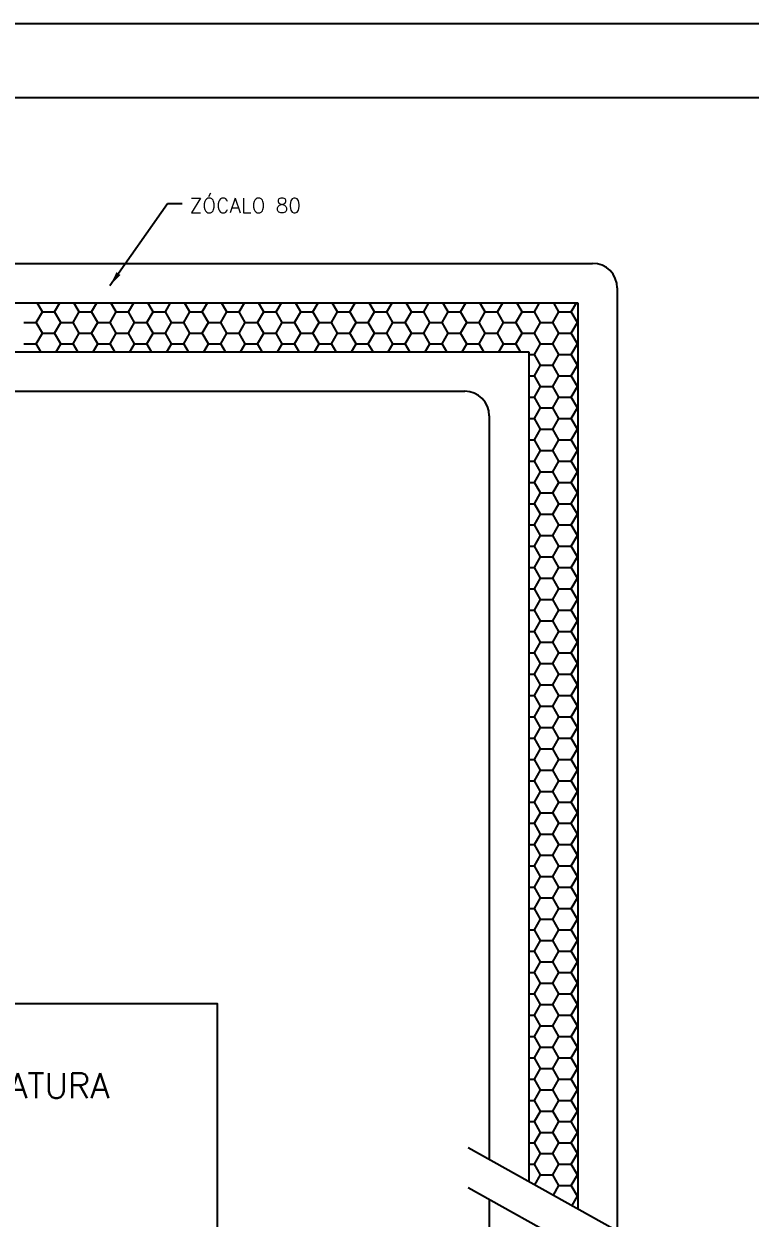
# Model space of a CAD drawing. Extents: x 20 to 15395, y -28849 to -19999.
# Drawn here: x 5809 to 7285, y -22426 to -19999 of the extents above; entities that cross this region are included whole.
import ezdxf

# ---------------------------------------------------------------- set-up
doc = ezdxf.new("R2010")
doc.units = 0
doc.header["$LTSCALE"] = 0.1
doc.header["$MEASUREMENT"] = 0
for name, color, linetype in [('FI', 2, 'CONTINUOUS'), ('GR', 9, 'CONTINUOUS'), ('IS', 5, 'CONTINUOUS'), ('ISO', 151, 'CONTINUOUS'), ('MA', 15, 'CONTINUOUS'), ('MF', 8, 'CONTINUOUS'), ('TX', 13, 'CONTINUOUS')]:
    doc.layers.add(name, color=color, linetype=linetype)
doc.styles.add('ROMANS', font='romans')
doc.dimstyles.new('RPM 1-15', dxfattribs={"dimscale": 15, "dimtxt": 1.5, "dimasz": 2, "dimexe": 0.0625, "dimexo": 0.38, "dimgap": 1, "dimtad": 0, "dimdec": 0, "dimtxsty": 'ROMANS', "dimcen": 2.5, "dimclrd": 256, "dimclre": 256, "dimclrt": 256, "dimazin": 0, "dimtfac": 1, "dimtdec": 0, "dimtmove": 0, "dimatfit": 1, "dimfxl": 1, "dimtolj": 1, "dimlwd": -1, "dimlwe": -1, "dimarcsym": 0})

msp = doc.modelspace()

# ---------------------------------------------------------------- linework, layer by layer
at = {"layer": 'FI'}
for p, q in [((15395.1, -19999.1), (20.1, -19999.1)), ((5617.3, -20485.7, 0), (6964.8, -20485.7, 0)), ((7014.8, -20535.7, 0), (7014.8, -22451.2, 0)), ((5472.5, -20745.7, 0), (6704.8, -20745.7, 0)), ((6754.8, -20795.7, 0), (6754.8, -22306.4, 0)), ((6754.8, -22387.7, 0), (6754.8, -24035.6, 0))]:
    msp.add_line(p, q, dxfattribs=at)
msp.add_lwpolyline([(4839.8, -21989.6), (6201.6, -21989.6), (6201.6, -22670.1), (4839.8, -22670.1)], close=True, dxfattribs=at)
for centre in [(6964.8, -20535.7, 0), (6704.8, -20795.7, 0)]:
    msp.add_arc(centre, 50, 0, 90, dxfattribs=at)
at = {"layer": 'IS'}
for p, q in [((5572.7, -20565.7, 0), (6934.8, -20565.7, 0)), ((6934.8, -20565.7, 0), (6934.8, -22406.7, 0)), ((5517, -20665.7, 0), (6834.8, -20665.7, 0)), ((6834.8, -20665.7, 0), (6834.8, -22351, 0))]:
    msp.add_line(p, q, dxfattribs=at)
at = {"layer": 'ISO'}
for p, q in [((5846.4, -20584.3), (5835.6, -20565.7)), ((5871.4, -20584.3), (5882.1, -20565.7)), ((5921.4, -20584.3), (5910.6, -20565.7)), ((5946.4, -20584.3), (5957.1, -20565.7)), ((5996.4, -20584.3), (5985.6, -20565.7)), ((6021.4, -20584.3), (6032.1, -20565.7)), ((6071.4, -20584.3), (6060.6, -20565.7)), ((6096.4, -20584.3), (6107.1, -20565.7)), ((6146.4, -20584.3), (6135.6, -20565.7)), ((6171.4, -20584.3), (6182.1, -20565.7)), ((6221.4, -20584.3), (6210.6, -20565.7)), ((6246.4, -20584.3), (6257.1, -20565.7)), ((6296.4, -20584.3), (6285.6, -20565.7)), ((6321.4, -20584.3), (6332.1, -20565.7)), ((6371.4, -20584.3), (6360.6, -20565.7)), ((6396.4, -20584.3), (6407.1, -20565.7)), ((6446.4, -20584.3), (6435.6, -20565.7)), ((6471.4, -20584.3), (6482.1, -20565.7)), ((6521.4, -20584.3), (6510.6, -20565.7)), ((6546.4, -20584.3), (6557.1, -20565.7)), ((6596.4, -20584.3), (6585.6, -20565.7)), ((6621.4, -20584.3), (6632.1, -20565.7)), ((6671.4, -20584.3), (6660.6, -20565.7)), ((6696.4, -20584.3), (6707.1, -20565.7)), ((6746.4, -20584.3), (6735.6, -20565.7)), ((6771.4, -20584.3), (6782.1, -20565.7)), ((6821.4, -20584.3), (6810.6, -20565.7)), ((6846.4, -20584.3), (6857.1, -20565.7)), ((6896.4, -20584.3), (6885.6, -20565.7)), ((6921.4, -20584.3), (6932.1, -20565.7)), ((5833.9, -20605.9), (5846.4, -20584.3)), ((5846.4, -20584.3), (5871.4, -20584.3)), ((5883.9, -20605.9), (5871.4, -20584.3)), ((5908.9, -20605.9), (5921.4, -20584.3)), ((5921.4, -20584.3), (5946.4, -20584.3)), ((5958.9, -20605.9), (5946.4, -20584.3)), ((5983.9, -20605.9), (5996.4, -20584.3)), ((5996.4, -20584.3), (6021.4, -20584.3)), ((6033.9, -20605.9), (6021.4, -20584.3)), ((6058.9, -20605.9), (6071.4, -20584.3)), ((6071.4, -20584.3), (6096.4, -20584.3)), ((6108.9, -20605.9), (6096.4, -20584.3)), ((6133.9, -20605.9), (6146.4, -20584.3)), ((6146.4, -20584.3), (6171.4, -20584.3)), ((6183.9, -20605.9), (6171.4, -20584.3)), ((6208.9, -20605.9), (6221.4, -20584.3)), ((6221.4, -20584.3), (6246.4, -20584.3)), ((6258.9, -20605.9), (6246.4, -20584.3)), ((6283.9, -20605.9), (6296.4, -20584.3)), ((6296.4, -20584.3), (6321.4, -20584.3)), ((6333.9, -20605.9), (6321.4, -20584.3)), ((6358.9, -20605.9), (6371.4, -20584.3)), ((6371.4, -20584.3), (6396.4, -20584.3)), ((6408.9, -20605.9), (6396.4, -20584.3)), ((6433.9, -20605.9), (6446.4, -20584.3)), ((6446.4, -20584.3), (6471.4, -20584.3)), ((6483.9, -20605.9), (6471.4, -20584.3)), ((6508.9, -20605.9), (6521.4, -20584.3)), ((6521.4, -20584.3), (6546.4, -20584.3)), ((6558.9, -20605.9), (6546.4, -20584.3)), ((6583.9, -20605.9), (6596.4, -20584.3)), ((6596.4, -20584.3), (6621.4, -20584.3)), ((6633.9, -20605.9), (6621.4, -20584.3)), ((6658.9, -20605.9), (6671.4, -20584.3)), ((6671.4, -20584.3), (6696.4, -20584.3)), ((6708.9, -20605.9), (6696.4, -20584.3)), ((6733.9, -20605.9), (6746.4, -20584.3)), ((6746.4, -20584.3), (6771.4, -20584.3)), ((6783.9, -20605.9), (6771.4, -20584.3)), ((6808.9, -20605.9), (6821.4, -20584.3)), ((6821.4, -20584.3), (6846.4, -20584.3)), ((6858.9, -20605.9), (6846.4, -20584.3)), ((6883.9, -20605.9), (6896.4, -20584.3)), ((6896.4, -20584.3), (6921.4, -20584.3)), ((6933.9, -20605.9), (6921.4, -20584.3)), ((5808.9, -20605.9), (5833.9, -20605.9)), ((5846.4, -20627.6), (5833.9, -20605.9)), ((5871.4, -20627.6), (5883.9, -20605.9)), ((5883.9, -20605.9), (5908.9, -20605.9)), ((5921.4, -20627.6), (5908.9, -20605.9)), ((5946.4, -20627.6), (5958.9, -20605.9)), ((5958.9, -20605.9), (5983.9, -20605.9)), ((5996.4, -20627.6), (5983.9, -20605.9)), ((6021.4, -20627.6), (6033.9, -20605.9)), ((6033.9, -20605.9), (6058.9, -20605.9)), ((6071.4, -20627.6), (6058.9, -20605.9)), ((6096.4, -20627.6), (6108.9, -20605.9)), ((6108.9, -20605.9), (6133.9, -20605.9)), ((6146.4, -20627.6), (6133.9, -20605.9)), ((6171.4, -20627.6), (6183.9, -20605.9)), ((6183.9, -20605.9), (6208.9, -20605.9)), ((6221.4, -20627.6), (6208.9, -20605.9)), ((6246.4, -20627.6), (6258.9, -20605.9)), ((6258.9, -20605.9), (6283.9, -20605.9)), ((6296.4, -20627.6), (6283.9, -20605.9)), ((6321.4, -20627.6), (6333.9, -20605.9)), ((6333.9, -20605.9), (6358.9, -20605.9)), ((6371.4, -20627.6), (6358.9, -20605.9)), ((6396.4, -20627.6), (6408.9, -20605.9)), ((6408.9, -20605.9), (6433.9, -20605.9)), ((6446.4, -20627.6), (6433.9, -20605.9)), ((6471.4, -20627.6), (6483.9, -20605.9)), ((6483.9, -20605.9), (6508.9, -20605.9)), ((6521.4, -20627.6), (6508.9, -20605.9)), ((6546.4, -20627.6), (6558.9, -20605.9)), ((6558.9, -20605.9), (6583.9, -20605.9)), ((6596.4, -20627.6), (6583.9, -20605.9)), ((6621.4, -20627.6), (6633.9, -20605.9)), ((6633.9, -20605.9), (6658.9, -20605.9)), ((6671.4, -20627.6), (6658.9, -20605.9)), ((6696.4, -20627.6), (6708.9, -20605.9)), ((6708.9, -20605.9), (6733.9, -20605.9)), ((6746.4, -20627.6), (6733.9, -20605.9)), ((6771.4, -20627.6), (6783.9, -20605.9)), ((6783.9, -20605.9), (6808.9, -20605.9)), ((6821.4, -20627.6), (6808.9, -20605.9)), ((6846.4, -20627.6), (6858.9, -20605.9)), ((6858.9, -20605.9), (6883.9, -20605.9)), ((6896.4, -20627.6), (6883.9, -20605.9)), ((6921.4, -20627.6), (6933.9, -20605.9)), ((6933.9, -20605.9), (6934.8, -20605.9)), ((5808.9, -20649.2), (5833.9, -20649.2)), ((5833.9, -20649.2), (5846.4, -20627.6)), ((5843.4, -20665.7), (5833.9, -20649.2)), ((5846.4, -20627.6), (5871.4, -20627.6)), ((5883.9, -20649.2), (5871.4, -20627.6)), ((5874.4, -20665.7), (5883.9, -20649.2)), ((5883.9, -20649.2), (5908.9, -20649.2)), ((5908.9, -20649.2), (5921.4, -20627.6)), ((5918.4, -20665.7), (5908.9, -20649.2)), ((5921.4, -20627.6), (5946.4, -20627.6)), ((5958.9, -20649.2), (5946.4, -20627.6)), ((5949.4, -20665.7), (5958.9, -20649.2)), ((5958.9, -20649.2), (5983.9, -20649.2)), ((5983.9, -20649.2), (5996.4, -20627.6)), ((5993.4, -20665.7), (5983.9, -20649.2)), ((5996.4, -20627.6), (6021.4, -20627.6)), ((6033.9, -20649.2), (6021.4, -20627.6)), ((6024.4, -20665.7), (6033.9, -20649.2)), ((6033.9, -20649.2), (6058.9, -20649.2)), ((6058.9, -20649.2), (6071.4, -20627.6)), ((6068.4, -20665.7), (6058.9, -20649.2)), ((6071.4, -20627.6), (6096.4, -20627.6)), ((6108.9, -20649.2), (6096.4, -20627.6)), ((6099.4, -20665.7), (6108.9, -20649.2)), ((6108.9, -20649.2), (6133.9, -20649.2)), ((6133.9, -20649.2), (6146.4, -20627.6)), ((6143.4, -20665.7), (6133.9, -20649.2)), ((6146.4, -20627.6), (6171.4, -20627.6)), ((6183.9, -20649.2), (6171.4, -20627.6)), ((6174.4, -20665.7), (6183.9, -20649.2)), ((6183.9, -20649.2), (6208.9, -20649.2)), ((6208.9, -20649.2), (6221.4, -20627.6)), ((6218.4, -20665.7), (6208.9, -20649.2)), ((6221.4, -20627.6), (6246.4, -20627.6)), ((6258.9, -20649.2), (6246.4, -20627.6)), ((6249.4, -20665.7), (6258.9, -20649.2)), ((6258.9, -20649.2), (6283.9, -20649.2)), ((6283.9, -20649.2), (6296.4, -20627.6)), ((6293.4, -20665.7), (6283.9, -20649.2)), ((6296.4, -20627.6), (6321.4, -20627.6)), ((6333.9, -20649.2), (6321.4, -20627.6)), ((6324.4, -20665.7), (6333.9, -20649.2)), ((6333.9, -20649.2), (6358.9, -20649.2)), ((6358.9, -20649.2), (6371.4, -20627.6)), ((6368.4, -20665.7), (6358.9, -20649.2)), ((6371.4, -20627.6), (6396.4, -20627.6)), ((6408.9, -20649.2), (6396.4, -20627.6)), ((6399.4, -20665.7), (6408.9, -20649.2)), ((6408.9, -20649.2), (6433.9, -20649.2)), ((6433.9, -20649.2), (6446.4, -20627.6)), ((6443.4, -20665.7), (6433.9, -20649.2)), ((6446.4, -20627.6), (6471.4, -20627.6)), ((6483.9, -20649.2), (6471.4, -20627.6)), ((6474.4, -20665.7), (6483.9, -20649.2)), ((6483.9, -20649.2), (6508.9, -20649.2)), ((6508.9, -20649.2), (6521.4, -20627.6)), ((6518.4, -20665.7), (6508.9, -20649.2)), ((6521.4, -20627.6), (6546.4, -20627.6)), ((6558.9, -20649.2), (6546.4, -20627.6)), ((6549.4, -20665.7), (6558.9, -20649.2)), ((6558.9, -20649.2), (6583.9, -20649.2)), ((6583.9, -20649.2), (6596.4, -20627.6)), ((6593.4, -20665.7), (6583.9, -20649.2)), ((6596.4, -20627.6), (6621.4, -20627.6)), ((6633.9, -20649.2), (6621.4, -20627.6)), ((6624.4, -20665.7), (6633.9, -20649.2)), ((6633.9, -20649.2), (6658.9, -20649.2)), ((6658.9, -20649.2), (6671.4, -20627.6)), ((6668.4, -20665.7), (6658.9, -20649.2)), ((6671.4, -20627.6), (6696.4, -20627.6)), ((6708.9, -20649.2), (6696.4, -20627.6)), ((6699.4, -20665.7), (6708.9, -20649.2)), ((6708.9, -20649.2), (6733.9, -20649.2)), ((6733.9, -20649.2), (6746.4, -20627.6)), ((6743.4, -20665.7), (6733.9, -20649.2)), ((6746.4, -20627.6), (6771.4, -20627.6)), ((6783.9, -20649.2), (6771.4, -20627.6)), ((6774.4, -20665.7), (6783.9, -20649.2)), ((6783.9, -20649.2), (6808.9, -20649.2)), ((6808.9, -20649.2), (6821.4, -20627.6)), ((6818.4, -20665.7), (6808.9, -20649.2)), ((6821.4, -20627.6), (6846.4, -20627.6)), ((6858.9, -20649.2), (6846.4, -20627.6)), ((6846.4, -20670.9), (6858.9, -20649.2)), ((6858.9, -20649.2), (6883.9, -20649.2)), ((6883.9, -20649.2), (6896.4, -20627.6)), ((6896.4, -20670.9), (6883.9, -20649.2)), ((6896.4, -20627.6), (6921.4, -20627.6)), ((6933.9, -20649.2), (6921.4, -20627.6)), ((6921.4, -20670.9), (6933.9, -20649.2)), ((6933.9, -20649.2), (6934.8, -20649.2)), ((6834.8, -20670.9), (6846.4, -20670.9)), ((6858.9, -20692.5), (6846.4, -20670.9)), ((6883.9, -20692.5), (6896.4, -20670.9)), ((6896.4, -20670.9), (6921.4, -20670.9)), ((6933.9, -20692.5), (6921.4, -20670.9)), ((6846.4, -20714.2), (6858.9, -20692.5)), ((6858.9, -20692.5), (6883.9, -20692.5)), ((6896.4, -20714.2), (6883.9, -20692.5)), ((6921.4, -20714.2), (6933.9, -20692.5)), ((6933.9, -20692.5), (6934.8, -20692.5)), ((6834.8, -20714.2), (6846.4, -20714.2)), ((6858.9, -20735.8), (6846.4, -20714.2)), ((6883.9, -20735.8), (6896.4, -20714.2)), ((6896.4, -20714.2), (6921.4, -20714.2)), ((6933.9, -20735.8), (6921.4, -20714.2)), ((6846.4, -20757.5), (6858.9, -20735.8)), ((6858.9, -20735.8), (6883.9, -20735.8)), ((6896.4, -20757.5), (6883.9, -20735.8)), ((6921.4, -20757.5), (6933.9, -20735.8)), ((6933.9, -20735.8), (6934.8, -20735.8)), ((6834.8, -20757.5), (6846.4, -20757.5)), ((6858.9, -20779.1), (6846.4, -20757.5)), ((6883.9, -20779.1), (6896.4, -20757.5)), ((6896.4, -20757.5), (6921.4, -20757.5)), ((6933.9, -20779.1), (6921.4, -20757.5)), ((6846.4, -20800.8), (6858.9, -20779.1)), ((6858.9, -20779.1), (6883.9, -20779.1)), ((6896.4, -20800.8), (6883.9, -20779.1)), ((6921.4, -20800.8), (6933.9, -20779.1)), ((6933.9, -20779.1), (6934.8, -20779.1)), ((6834.8, -20800.8), (6846.4, -20800.8)), ((6858.9, -20822.4), (6846.4, -20800.8)), ((6883.9, -20822.4), (6896.4, -20800.8)), ((6896.4, -20800.8), (6921.4, -20800.8)), ((6933.9, -20822.4), (6921.4, -20800.8)), ((6834.8, -20844.1), (6846.4, -20844.1)), ((6846.4, -20844.1), (6858.9, -20822.4)), ((6858.9, -20865.7), (6846.4, -20844.1)), ((6858.9, -20822.4), (6883.9, -20822.4)), ((6896.4, -20844.1), (6883.9, -20822.4)), ((6883.9, -20865.7), (6896.4, -20844.1)), ((6896.4, -20844.1), (6921.4, -20844.1)), ((6921.4, -20844.1), (6933.9, -20822.4)), ((6933.9, -20865.7), (6921.4, -20844.1)), ((6933.9, -20822.4), (6934.8, -20822.4)), ((6846.4, -20887.4), (6858.9, -20865.7)), ((6858.9, -20865.7), (6883.9, -20865.7)), ((6896.4, -20887.4), (6883.9, -20865.7)), ((6921.4, -20887.4), (6933.9, -20865.7)), ((6933.9, -20865.7), (6934.8, -20865.7)), ((6834.8, -20887.4), (6846.4, -20887.4)), ((6858.9, -20909), (6846.4, -20887.4)), ((6883.9, -20909), (6896.4, -20887.4)), ((6896.4, -20887.4), (6921.4, -20887.4)), ((6933.9, -20909), (6921.4, -20887.4)), ((6846.4, -20930.7), (6858.9, -20909)), ((6858.9, -20909), (6883.9, -20909)), ((6896.4, -20930.7), (6883.9, -20909)), ((6921.4, -20930.7), (6933.9, -20909)), ((6933.9, -20909), (6934.8, -20909)), ((6834.8, -20930.7), (6846.4, -20930.7)), ((6858.9, -20952.3), (6846.4, -20930.7)), ((6883.9, -20952.3), (6896.4, -20930.7)), ((6896.4, -20930.7), (6921.4, -20930.7)), ((6933.9, -20952.3), (6921.4, -20930.7)), ((6846.4, -20974), (6858.9, -20952.3)), ((6858.9, -20952.3), (6883.9, -20952.3)), ((6896.4, -20974), (6883.9, -20952.3)), ((6921.4, -20974), (6933.9, -20952.3)), ((6933.9, -20952.3), (6934.8, -20952.3)), ((6834.8, -20974), (6846.4, -20974)), ((6858.9, -20995.6), (6846.4, -20974)), ((6883.9, -20995.6), (6896.4, -20974)), ((6896.4, -20974), (6921.4, -20974)), ((6933.9, -20995.6), (6921.4, -20974)), ((6846.4, -21017.3), (6858.9, -20995.6)), ((6858.9, -20995.6), (6883.9, -20995.6)), ((6896.4, -21017.3), (6883.9, -20995.6)), ((6921.4, -21017.3), (6933.9, -20995.6)), ((6933.9, -20995.6), (6934.8, -20995.6)), ((6834.8, -21017.3), (6846.4, -21017.3)), ((6858.9, -21038.9), (6846.4, -21017.3)), ((6883.9, -21038.9), (6896.4, -21017.3)), ((6896.4, -21017.3), (6921.4, -21017.3)), ((6933.9, -21038.9), (6921.4, -21017.3)), ((6834.8, -21060.6), (6846.4, -21060.6)), ((6846.4, -21060.6), (6858.9, -21038.9)), ((6858.9, -21082.3), (6846.4, -21060.6)), ((6858.9, -21038.9), (6883.9, -21038.9)), ((6896.4, -21060.6), (6883.9, -21038.9)), ((6883.9, -21082.3), (6896.4, -21060.6)), ((6896.4, -21060.6), (6921.4, -21060.6)), ((6921.4, -21060.6), (6933.9, -21038.9)), ((6933.9, -21082.3), (6921.4, -21060.6)), ((6933.9, -21038.9), (6934.8, -21038.9)), ((6846.4, -21103.9), (6858.9, -21082.3)), ((6858.9, -21082.3), (6883.9, -21082.3)), ((6896.4, -21103.9), (6883.9, -21082.3)), ((6921.4, -21103.9), (6933.9, -21082.3)), ((6933.9, -21082.3), (6934.8, -21082.3)), ((6834.8, -21103.9), (6846.4, -21103.9)), ((6858.9, -21125.6), (6846.4, -21103.9)), ((6883.9, -21125.6), (6896.4, -21103.9)), ((6896.4, -21103.9), (6921.4, -21103.9)), ((6933.9, -21125.6), (6921.4, -21103.9)), ((6846.4, -21147.2), (6858.9, -21125.6)), ((6858.9, -21125.6), (6883.9, -21125.6)), ((6896.4, -21147.2), (6883.9, -21125.6)), ((6921.4, -21147.2), (6933.9, -21125.6)), ((6933.9, -21125.6), (6934.8, -21125.6)), ((6834.8, -21147.2), (6846.4, -21147.2)), ((6858.9, -21168.9), (6846.4, -21147.2)), ((6883.9, -21168.9), (6896.4, -21147.2)), ((6896.4, -21147.2), (6921.4, -21147.2)), ((6933.9, -21168.9), (6921.4, -21147.2)), ((6846.4, -21190.5), (6858.9, -21168.9)), ((6858.9, -21168.9), (6883.9, -21168.9)), ((6896.4, -21190.5), (6883.9, -21168.9)), ((6921.4, -21190.5), (6933.9, -21168.9)), ((6933.9, -21168.9), (6934.8, -21168.9)), ((6834.8, -21190.5), (6846.4, -21190.5)), ((6858.9, -21212.2), (6846.4, -21190.5)), ((6883.9, -21212.2), (6896.4, -21190.5)), ((6896.4, -21190.5), (6921.4, -21190.5)), ((6933.9, -21212.2), (6921.4, -21190.5)), ((6846.4, -21233.8), (6858.9, -21212.2)), ((6858.9, -21212.2), (6883.9, -21212.2)), ((6896.4, -21233.8), (6883.9, -21212.2)), ((6921.4, -21233.8), (6933.9, -21212.2)), ((6933.9, -21212.2), (6934.8, -21212.2)), ((6834.8, -21233.8), (6846.4, -21233.8)), ((6858.9, -21255.5), (6846.4, -21233.8)), ((6846.4, -21277.1), (6858.9, -21255.5)), ((6858.9, -21255.5), (6883.9, -21255.5)), ((6883.9, -21255.5), (6896.4, -21233.8)), ((6896.4, -21277.1), (6883.9, -21255.5)), ((6896.4, -21233.8), (6921.4, -21233.8)), ((6933.9, -21255.5), (6921.4, -21233.8)), ((6921.4, -21277.1), (6933.9, -21255.5)), ((6933.9, -21255.5), (6934.8, -21255.5)), ((6834.8, -21277.1), (6846.4, -21277.1)), ((6858.9, -21298.8), (6846.4, -21277.1)), ((6883.9, -21298.8), (6896.4, -21277.1)), ((6896.4, -21277.1), (6921.4, -21277.1)), ((6933.9, -21298.8), (6921.4, -21277.1)), ((6846.4, -21320.4), (6858.9, -21298.8)), ((6858.9, -21298.8), (6883.9, -21298.8)), ((6896.4, -21320.4), (6883.9, -21298.8)), ((6921.4, -21320.4), (6933.9, -21298.8)), ((6933.9, -21298.8), (6934.8, -21298.8)), ((6834.8, -21320.4), (6846.4, -21320.4)), ((6858.9, -21342.1), (6846.4, -21320.4)), ((6883.9, -21342.1), (6896.4, -21320.4)), ((6896.4, -21320.4), (6921.4, -21320.4)), ((6933.9, -21342.1), (6921.4, -21320.4)), ((6846.4, -21363.7), (6858.9, -21342.1)), ((6858.9, -21342.1), (6883.9, -21342.1)), ((6896.4, -21363.7), (6883.9, -21342.1)), ((6921.4, -21363.7), (6933.9, -21342.1)), ((6933.9, -21342.1), (6934.8, -21342.1)), ((6834.8, -21363.7), (6846.4, -21363.7)), ((6858.9, -21385.4), (6846.4, -21363.7)), ((6883.9, -21385.4), (6896.4, -21363.7)), ((6896.4, -21363.7), (6921.4, -21363.7)), ((6933.9, -21385.4), (6921.4, -21363.7)), ((6846.4, -21407), (6858.9, -21385.4)), ((6858.9, -21385.4), (6883.9, -21385.4)), ((6896.4, -21407), (6883.9, -21385.4)), ((6921.4, -21407), (6933.9, -21385.4)), ((6933.9, -21385.4), (6934.8, -21385.4)), ((6834.8, -21407), (6846.4, -21407)), ((6858.9, -21428.7), (6846.4, -21407)), ((6883.9, -21428.7), (6896.4, -21407)), ((6896.4, -21407), (6921.4, -21407)), ((6933.9, -21428.7), (6921.4, -21407)), ((6834.8, -21450.3), (6846.4, -21450.3)), ((6846.4, -21450.3), (6858.9, -21428.7)), ((6858.9, -21472), (6846.4, -21450.3)), ((6858.9, -21428.7), (6883.9, -21428.7)), ((6896.4, -21450.3), (6883.9, -21428.7)), ((6883.9, -21472), (6896.4, -21450.3)), ((6896.4, -21450.3), (6921.4, -21450.3)), ((6921.4, -21450.3), (6933.9, -21428.7)), ((6933.9, -21472), (6921.4, -21450.3)), ((6933.9, -21428.7), (6934.8, -21428.7)), ((6846.4, -21493.6), (6858.9, -21472)), ((6858.9, -21472), (6883.9, -21472)), ((6896.4, -21493.6), (6883.9, -21472)), ((6921.4, -21493.6), (6933.9, -21472)), ((6933.9, -21472), (6934.8, -21472)), ((6834.8, -21493.6), (6846.4, -21493.6)), ((6858.9, -21515.3), (6846.4, -21493.6)), ((6883.9, -21515.3), (6896.4, -21493.6)), ((6896.4, -21493.6), (6921.4, -21493.6)), ((6933.9, -21515.3), (6921.4, -21493.6)), ((6846.4, -21536.9), (6858.9, -21515.3)), ((6858.9, -21515.3), (6883.9, -21515.3)), ((6896.4, -21536.9), (6883.9, -21515.3)), ((6921.4, -21536.9), (6933.9, -21515.3)), ((6933.9, -21515.3), (6934.8, -21515.3)), ((6834.8, -21536.9), (6846.4, -21536.9)), ((6858.9, -21558.6), (6846.4, -21536.9)), ((6883.9, -21558.6), (6896.4, -21536.9)), ((6896.4, -21536.9), (6921.4, -21536.9)), ((6933.9, -21558.6), (6921.4, -21536.9)), ((6846.4, -21580.2), (6858.9, -21558.6)), ((6858.9, -21558.6), (6883.9, -21558.6)), ((6896.4, -21580.2), (6883.9, -21558.6)), ((6921.4, -21580.2), (6933.9, -21558.6)), ((6933.9, -21558.6), (6934.8, -21558.6)), ((6834.8, -21580.2), (6846.4, -21580.2)), ((6858.9, -21601.9), (6846.4, -21580.2)), ((6883.9, -21601.9), (6896.4, -21580.2)), ((6896.4, -21580.2), (6921.4, -21580.2)), ((6933.9, -21601.9), (6921.4, -21580.2)), ((6846.4, -21623.5), (6858.9, -21601.9)), ((6858.9, -21601.9), (6883.9, -21601.9)), ((6896.4, -21623.5), (6883.9, -21601.9)), ((6921.4, -21623.5), (6933.9, -21601.9)), ((6933.9, -21601.9), (6934.8, -21601.9)), ((6834.8, -21623.5), (6846.4, -21623.5)), ((6858.9, -21645.2), (6846.4, -21623.5)), ((6846.4, -21666.8), (6858.9, -21645.2)), ((6858.9, -21645.2), (6883.9, -21645.2)), ((6883.9, -21645.2), (6896.4, -21623.5)), ((6896.4, -21666.8), (6883.9, -21645.2)), ((6896.4, -21623.5), (6921.4, -21623.5)), ((6933.9, -21645.2), (6921.4, -21623.5)), ((6921.4, -21666.8), (6933.9, -21645.2)), ((6933.9, -21645.2), (6934.8, -21645.2)), ((6834.8, -21666.8), (6846.4, -21666.8)), ((6858.9, -21688.5), (6846.4, -21666.8)), ((6883.9, -21688.5), (6896.4, -21666.8)), ((6896.4, -21666.8), (6921.4, -21666.8)), ((6933.9, -21688.5), (6921.4, -21666.8)), ((6846.4, -21710.1), (6858.9, -21688.5)), ((6858.9, -21688.5), (6883.9, -21688.5)), ((6896.4, -21710.1), (6883.9, -21688.5)), ((6921.4, -21710.1), (6933.9, -21688.5)), ((6933.9, -21688.5), (6934.8, -21688.5)), ((6834.8, -21710.1), (6846.4, -21710.1)), ((6858.9, -21731.8), (6846.4, -21710.1)), ((6883.9, -21731.8), (6896.4, -21710.1)), ((6896.4, -21710.1), (6921.4, -21710.1)), ((6933.9, -21731.8), (6921.4, -21710.1)), ((6846.4, -21753.4), (6858.9, -21731.8)), ((6858.9, -21731.8), (6883.9, -21731.8)), ((6896.4, -21753.4), (6883.9, -21731.8)), ((6921.4, -21753.4), (6933.9, -21731.8)), ((6933.9, -21731.8), (6934.8, -21731.8)), ((6834.8, -21753.4), (6846.4, -21753.4)), ((6858.9, -21775.1), (6846.4, -21753.4)), ((6883.9, -21775.1), (6896.4, -21753.4)), ((6896.4, -21753.4), (6921.4, -21753.4)), ((6933.9, -21775.1), (6921.4, -21753.4)), ((6846.4, -21796.7), (6858.9, -21775.1)), ((6858.9, -21775.1), (6883.9, -21775.1)), ((6896.4, -21796.7), (6883.9, -21775.1)), ((6921.4, -21796.7), (6933.9, -21775.1)), ((6933.9, -21775.1), (6934.8, -21775.1)), ((6834.8, -21796.7), (6846.4, -21796.7)), ((6858.9, -21818.4), (6846.4, -21796.7)), ((6883.9, -21818.4), (6896.4, -21796.7)), ((6896.4, -21796.7), (6921.4, -21796.7)), ((6933.9, -21818.4), (6921.4, -21796.7)), ((6846.4, -21840), (6858.9, -21818.4)), ((6858.9, -21818.4), (6883.9, -21818.4)), ((6896.4, -21840), (6883.9, -21818.4)), ((6921.4, -21840), (6933.9, -21818.4)), ((6933.9, -21818.4), (6934.8, -21818.4)), ((6834.8, -21840), (6846.4, -21840)), ((6858.9, -21861.7), (6846.4, -21840)), ((6846.4, -21883.3), (6858.9, -21861.7)), ((6858.9, -21861.7), (6883.9, -21861.7)), ((6883.9, -21861.7), (6896.4, -21840)), ((6896.4, -21883.3), (6883.9, -21861.7)), ((6896.4, -21840), (6921.4, -21840)), ((6933.9, -21861.7), (6921.4, -21840)), ((6921.4, -21883.3), (6933.9, -21861.7)), ((6933.9, -21861.7), (6934.8, -21861.7)), ((6834.8, -21883.3), (6846.4, -21883.3)), ((6858.9, -21905), (6846.4, -21883.3)), ((6883.9, -21905), (6896.4, -21883.3)), ((6896.4, -21883.3), (6921.4, -21883.3)), ((6933.9, -21905), (6921.4, -21883.3)), ((6846.4, -21926.6), (6858.9, -21905)), ((6858.9, -21905), (6883.9, -21905)), ((6896.4, -21926.6), (6883.9, -21905)), ((6921.4, -21926.6), (6933.9, -21905)), ((6933.9, -21905), (6934.8, -21905)), ((6834.8, -21926.6), (6846.4, -21926.6)), ((6858.9, -21948.3), (6846.4, -21926.6)), ((6883.9, -21948.3), (6896.4, -21926.6)), ((6896.4, -21926.6), (6921.4, -21926.6)), ((6933.9, -21948.3), (6921.4, -21926.6)), ((6846.4, -21969.9), (6858.9, -21948.3)), ((6858.9, -21948.3), (6883.9, -21948.3)), ((6896.4, -21969.9), (6883.9, -21948.3)), ((6921.4, -21969.9), (6933.9, -21948.3)), ((6933.9, -21948.3), (6934.8, -21948.3)), ((6834.8, -21969.9), (6846.4, -21969.9)), ((6858.9, -21991.6), (6846.4, -21969.9)), ((6883.9, -21991.6), (6896.4, -21969.9)), ((6896.4, -21969.9), (6921.4, -21969.9)), ((6933.9, -21991.6), (6921.4, -21969.9)), ((6846.4, -22013.2), (6858.9, -21991.6)), ((6858.9, -21991.6), (6883.9, -21991.6)), ((6896.4, -22013.2), (6883.9, -21991.6)), ((6921.4, -22013.2), (6933.9, -21991.6)), ((6933.9, -21991.6), (6934.8, -21991.6)), ((6834.8, -22013.2), (6846.4, -22013.2)), ((6858.9, -22034.9), (6846.4, -22013.2)), ((6883.9, -22034.9), (6896.4, -22013.2)), ((6896.4, -22013.2), (6921.4, -22013.2)), ((6933.9, -22034.9), (6921.4, -22013.2)), ((6834.8, -22056.5), (6846.4, -22056.5)), ((6846.4, -22056.5), (6858.9, -22034.9)), ((6858.9, -22078.2), (6846.4, -22056.5)), ((6858.9, -22034.9), (6883.9, -22034.9)), ((6896.4, -22056.5), (6883.9, -22034.9)), ((6883.9, -22078.2), (6896.4, -22056.5)), ((6896.4, -22056.5), (6921.4, -22056.5)), ((6921.4, -22056.5), (6933.9, -22034.9)), ((6933.9, -22078.2), (6921.4, -22056.5)), ((6933.9, -22034.9), (6934.8, -22034.9)), ((6846.4, -22099.8), (6858.9, -22078.2)), ((6858.9, -22078.2), (6883.9, -22078.2)), ((6896.4, -22099.8), (6883.9, -22078.2)), ((6921.4, -22099.8), (6933.9, -22078.2)), ((6933.9, -22078.2), (6934.8, -22078.2)), ((6834.8, -22099.8), (6846.4, -22099.8)), ((6858.9, -22121.5), (6846.4, -22099.8)), ((6883.9, -22121.5), (6896.4, -22099.8)), ((6896.4, -22099.8), (6921.4, -22099.8)), ((6933.9, -22121.5), (6921.4, -22099.8)), ((6846.4, -22143.1), (6858.9, -22121.5)), ((6858.9, -22121.5), (6883.9, -22121.5)), ((6896.4, -22143.1), (6883.9, -22121.5)), ((6921.4, -22143.1), (6933.9, -22121.5)), ((6933.9, -22121.5), (6934.8, -22121.5)), ((6834.8, -22143.1), (6846.4, -22143.1)), ((6858.9, -22164.8), (6846.4, -22143.1)), ((6883.9, -22164.8), (6896.4, -22143.1)), ((6896.4, -22143.1), (6921.4, -22143.1)), ((6933.9, -22164.8), (6921.4, -22143.1)), ((6846.4, -22186.4), (6858.9, -22164.8)), ((6858.9, -22164.8), (6883.9, -22164.8)), ((6896.4, -22186.4), (6883.9, -22164.8)), ((6921.4, -22186.4), (6933.9, -22164.8)), ((6933.9, -22164.8), (6934.8, -22164.8)), ((6834.8, -22186.4), (6846.4, -22186.4)), ((6858.9, -22208.1), (6846.4, -22186.4)), ((6883.9, -22208.1), (6896.4, -22186.4)), ((6896.4, -22186.4), (6921.4, -22186.4)), ((6933.9, -22208.1), (6921.4, -22186.4)), ((6846.4, -22229.7), (6858.9, -22208.1)), ((6858.9, -22208.1), (6883.9, -22208.1)), ((6896.4, -22229.7), (6883.9, -22208.1)), ((6921.4, -22229.7), (6933.9, -22208.1)), ((6933.9, -22208.1), (6934.8, -22208.1)), ((6834.8, -22229.7), (6846.4, -22229.7)), ((6858.9, -22251.4), (6846.4, -22229.7)), ((6846.4, -22273), (6858.9, -22251.4)), ((6858.9, -22251.4), (6883.9, -22251.4)), ((6883.9, -22251.4), (6896.4, -22229.7)), ((6896.4, -22273), (6883.9, -22251.4)), ((6896.4, -22229.7), (6921.4, -22229.7)), ((6933.9, -22251.4), (6921.4, -22229.7)), ((6921.4, -22273), (6933.9, -22251.4)), ((6933.9, -22251.4), (6934.8, -22251.4)), ((6834.8, -22273), (6846.4, -22273)), ((6858.9, -22294.7), (6846.4, -22273)), ((6883.9, -22294.7), (6896.4, -22273)), ((6896.4, -22273), (6921.4, -22273)), ((6933.9, -22294.7), (6921.4, -22273)), ((6846.4, -22316.3), (6858.9, -22294.7)), ((6858.9, -22294.7), (6883.9, -22294.7)), ((6896.4, -22316.3), (6883.9, -22294.7)), ((6921.4, -22316.3), (6933.9, -22294.7)), ((6933.9, -22294.7), (6934.8, -22294.7)), ((6834.8, -22316.3), (6846.4, -22316.3)), ((6858.9, -22338), (6846.4, -22316.3)), ((6883.9, -22338), (6896.4, -22316.3)), ((6896.4, -22316.3), (6921.4, -22316.3)), ((6933.9, -22338), (6921.4, -22316.3)), ((6847.3, -22357.9), (6858.9, -22338)), ((6858.9, -22338), (6883.9, -22338)), ((6896.4, -22359.6), (6883.9, -22338)), ((6921.4, -22359.6), (6933.9, -22338)), ((6933.9, -22338), (6934.8, -22338)), ((6885.2, -22379), (6896.4, -22359.6)), ((6896.4, -22359.6), (6921.4, -22359.6)), ((6933.9, -22381.3), (6921.4, -22359.6)), ((6923, -22400.1), (6933.9, -22381.3)), ((6933.9, -22381.3), (6934.8, -22381.3))]:
    msp.add_line(p, q, dxfattribs=at)
at = {"layer": 'MA'}
msp.add_line((15245.1, -20149.1), (320.1, -20149.1), dxfattribs=at)
at = {"layer": 'MF'}
for p, q in [((6711.7, -22282.5, 0), (7058.9, -22475.7, 0)), ((6711.7, -22363.7, 0), (7058.9, -22556.9, 0))]:
    msp.add_line(p, q, dxfattribs=at)

# ---------------------------------------------------------------- texts
at = {"layer": 'GR', "insert": (4986.7, -22131.5), "char_height": 50.541, "attachment_point": 1, "style": 'ROMANS'}
msp.add_mtext('CÁMARAS BAJA TEMPERATURA', dxfattribs=at)
at = {"layer": 'TX', "insert": (6145.7, -20353.1), "char_height": 29.997, "attachment_point": 1, "style": 'ROMANS'}
msp.add_mtext('\\A1;ZÓCALO 80', dxfattribs=at)

# ---------------------------------------------------------------- leaders
at = {"layer": 'TX', "annotation_type": 0, "has_hookline": 1, "hookline_direction": 0, "text_width": 248.5}
msp.add_leader([(5983.8, -20531), (6100.7, -20364.3), (6130.7, -20364.3)], dimstyle='RPM 1-15', override={"dimgap": 1, "dimtad": 0}, dxfattribs=at)

doc.saveas('drawing.dxf')
